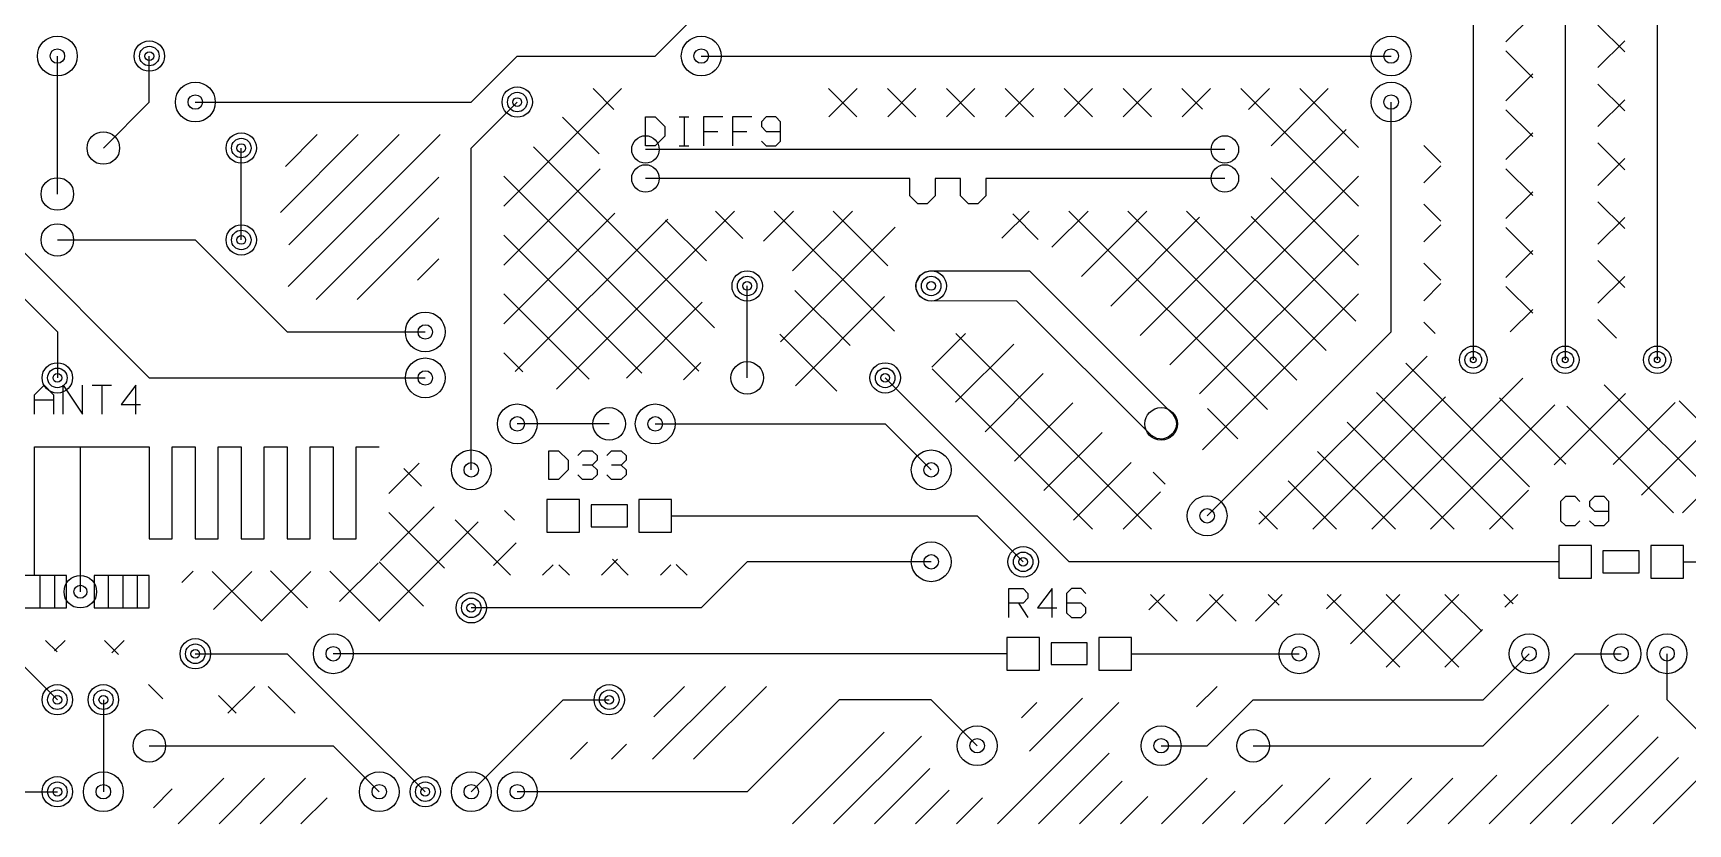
# Model space of a CAD drawing. Extents: x 7 to 280, y 7 to 360.
# Drawn here: x 161.89 to 207.59, y 6.73 to 28.58 of the extents above; entities that cross this region are included whole.
import ezdxf

# ---------------------------------------------------------------- set-up
doc = ezdxf.new("R2010")
doc.units = 0
doc.layers.add('SCORE', color=5, linetype='CONTINUOUS')

msp = doc.modelspace()

# ---------------------------------------------------------------- linework, layer by layer
at = {"layer": 'SCORE'}
for p, q in [((201.66, 44.55), (201.66, 19.55)), ((204.2, 38.75), (204.2, 19.55)), ((206.74, 34.35), (206.74, 19.55)), ((179.07, 27.94), (182.88, 31.75)), ((202.56, 28.3326), (203.3, 29.0726)), ((205.1, 28.7944), (205.84, 28.0544)), ((205.1, 27.6199), (205.84, 28.3599)), ((162.56, 24.13), (162.56, 27.94)), ((165.1, 26.67), (165.1, 27.94)), ((173.99, 26.67), (175.26, 27.94)), ((175.26, 27.94), (179.07, 27.94)), ((180.34, 27.94), (199.39, 27.94)), ((202.56, 28.0817), (203.3, 27.3417)), ((202.56, 26.7063), (203.3, 27.4463)), ((174.8904, 23.7925), (178.1379, 27.04)), ((177.3524, 27.04), (177.9249, 26.4675)), ((183.8578, 27.04), (184.6378, 26.26)), ((183.8632, 26.26), (184.6432, 27.04)), ((185.4841, 27.04), (186.2641, 26.26)), ((185.4896, 26.26), (186.2696, 27.04)), ((187.1104, 27.04), (187.8904, 26.26)), ((187.1159, 26.26), (187.8959, 27.04)), ((188.7368, 27.04), (189.5168, 26.26)), ((188.7423, 26.26), (189.5223, 27.04)), ((190.3631, 27.04), (191.1431, 26.26)), ((190.3686, 26.26), (191.1486, 27.04)), ((191.9895, 27.04), (192.7695, 26.26)), ((191.995, 26.26), (192.775, 27.04)), ((193.6158, 27.04), (194.1778, 26.478)), ((193.6213, 26.26), (194.4013, 27.04)), ((195.2422, 27.04), (198.49, 23.7922)), ((195.4499, 26.4622), (196.0277, 27.04)), ((196.0755, 25.4615), (197.654, 27.04)), ((196.8685, 27.04), (198.49, 25.4185)), ((205.1, 27.1681), (205.84, 26.4281)), ((163.83, 25.4), (165.1, 26.67)), ((166.37, 26.67), (173.99, 26.67)), ((173.99, 25.4), (175.26, 26.67)), ((199.39, 20.32), (199.39, 26.67)), ((205.1, 25.9936), (205.84, 26.7336)), ((176.5122, 26.2538), (177.5263, 25.2397)), ((178.8, 25.46), (178.8, 26.26)), ((178.8, 26.26), (179.0667, 26.26)), ((179.0667, 26.26), (179.3333, 25.9933)), ((179.7333, 26.26), (180, 26.26)), ((179.8667, 26.26), (179.8667, 25.46)), ((180.9333, 26.26), (180.4, 26.26)), ((180.4, 26.26), (180.4, 25.46)), ((181.7333, 26.26), (181.2, 26.26)), ((181.2, 26.26), (181.2, 25.46)), ((182.1333, 26.26), (182, 26.1267)), ((182, 26.1267), (182, 25.9933)), ((182.4, 26.26), (182.1333, 26.26)), ((182.5333, 26.1267), (182.4, 26.26)), ((182.5333, 25.5933), (182.5333, 26.1267)), ((202.56, 26.4554), (203.3, 25.7154)), ((168.7182, 23.6208), (170.8673, 25.77)), ((168.8574, 24.8914), (169.736, 25.77)), ((168.9314, 21.5714), (173.1301, 25.77)), ((168.9523, 22.7236), (171.9987, 25.77)), ((179.3333, 25.7267), (179.0667, 25.46)), ((179.3333, 25.9933), (179.3333, 25.7267)), ((180.4, 25.86), (180.8, 25.86)), ((181.2, 25.86), (181.6, 25.86)), ((182, 25.9933), (182.1333, 25.86)), ((182, 25.5933), (182.1333, 25.46)), ((182.1333, 25.86), (182.5333, 25.86)), ((182.4, 25.46), (182.5333, 25.5933)), ((192.4627, 20.2223), (198.1538, 25.9134)), ((202.56, 25.0799), (203.3, 25.8199)), ((167.64, 22.86), (167.64, 25.4)), ((173.99, 16.51), (173.99, 25.4)), ((175.7101, 25.4296), (180.71, 20.4297)), ((179.0667, 25.46), (178.8, 25.46)), ((194.8, 25.36), (178.8, 25.36)), ((179.7333, 25.46), (180, 25.46)), ((182.1333, 25.46), (182.4, 25.46)), ((200.29, 25.4727), (200.76, 25.0027)), ((205.1, 25.5417), (205.84, 24.8017)), ((174.8908, 22.1666), (177.5481, 24.8239)), ((200.29, 24.4363), (200.76, 24.9063)), ((202.56, 24.829), (203.3, 24.089)), ((205.1, 24.3672), (205.84, 25.1072)), ((169.7114, 21.22), (173.09, 24.5986)), ((174.8901, 24.6232), (180.2739, 19.2395)), ((186.1, 24.56), (178.8, 24.56)), ((186.1, 24.08), (186.1, 24.56)), ((187.5, 24.56), (186.8, 24.56)), ((186.8, 24.56), (186.8, 24.08)), ((187.5, 24.08), (187.5, 24.56)), ((194.8, 24.56), (188.2, 24.56)), ((188.2, 24.56), (188.2, 24.08)), ((193.2756, 19.4089), (198.49, 24.6233)), ((196.0793, 24.5765), (198.49, 22.1658)), ((158.75, 24.13), (162.56, 20.32)), ((186.32, 23.86), (186.1, 24.08)), ((186.58, 23.86), (186.32, 23.86)), ((186.8, 24.08), (186.58, 23.86)), ((187.72, 23.86), (187.5, 24.08)), ((187.98, 23.86), (187.72, 23.86)), ((188.2, 24.08), (187.98, 23.86)), ((200.29, 23.8463), (200.76, 23.3763)), ((202.56, 23.4536), (203.3, 24.1936)), ((205.1, 23.9154), (205.84, 23.1754)), ((170.8428, 21.22), (173.09, 23.4672)), ((174.8912, 20.5407), (177.9521, 23.6016)), ((175.2053, 19.2284), (179.415, 23.4381)), ((176.3447, 18.7414), (181.2632, 23.66)), ((179.3577, 23.4083), (180.4855, 22.2805)), ((180.7324, 23.66), (181.4886, 22.9038)), ((182.06, 22.8304), (182.8896, 23.66)), ((182.3587, 23.66), (185.6741, 20.3446)), ((182.8622, 22.0063), (184.5159, 23.66)), ((183.9851, 23.66), (185.4952, 22.1499)), ((188.6444, 22.9094), (189.395, 23.66)), ((188.9463, 23.5778), (189.6481, 22.876)), ((190.0235, 22.6622), (191.0213, 23.66)), ((190.4904, 23.66), (195.9738, 18.1766)), ((190.8369, 21.8493), (192.6477, 23.66)), ((191.6498, 21.0358), (194.1019, 23.4878)), ((192.1168, 23.66), (196.787, 18.9898)), ((193.7431, 23.66), (197.6002, 19.803)), ((195.5242, 23.5053), (198.4133, 20.6161)), ((205.1, 22.7409), (205.84, 23.4809)), ((161.29, 22.86), (165.1, 19.05)), ((162.56, 22.86), (166.37, 22.86)), ((166.37, 22.86), (168.91, 20.32)), ((174.8906, 22.9964), (178.7044, 19.1825)), ((182.5246, 20.0423), (185.695, 23.2127)), ((194.1037, 18.6106), (198.49, 22.997)), ((200.29, 22.8099), (200.76, 23.2799)), ((202.56, 23.2027), (203.3, 22.4627)), ((202.56, 21.8272), (203.3, 22.5672)), ((172.5079, 21.7537), (173.09, 22.3358)), ((186.393, 21.887), (186.492, 21.9604)), ((186.492, 21.9604), (186.6488, 22.008)), ((186.6488, 22.008), (189.404, 22.01)), ((189.404, 22.01), (193.3647, 18.0464)), ((200.29, 22.22), (200.76, 21.75)), ((205.1, 22.289), (205.84, 21.549)), ((181.61, 19.05), (181.61, 21.59)), ((186.2781, 21.6719), (186.393, 21.887)), ((186.2781, 21.5081), (186.2781, 21.6719)), ((186.3408, 21.3567), (186.2781, 21.5081)), ((200.29, 21.1836), (200.76, 21.6536)), ((202.56, 21.5763), (203.3, 20.8363)), ((205.1, 21.1145), (205.84, 21.8545)), ((174.891, 21.3696), (177.2488, 19.0119)), ((178.2734, 19.0438), (180.3696, 21.14)), ((182.9238, 21.4686), (184.4489, 19.9434)), ((182.9421, 18.8335), (185.4038, 21.2951)), ((186.4567, 21.2408), (186.3408, 21.3567)), ((186.6081, 21.1781), (186.4567, 21.2408)), ((189.056, 21.17), (186.6081, 21.1781)), ((192.7736, 17.4553), (189.056, 21.17)), ((194.1851, 17.0657), (198.49, 21.3706)), ((200.29, 20.5937), (200.6069, 20.2767)), ((202.6808, 20.3216), (203.3, 20.9409)), ((205.1, 20.6627), (205.611, 20.1517)), ((162.56, 20.32), (162.56, 19.05)), ((168.91, 20.32), (172.72, 20.32)), ((182.51, 20.256), (184.086, 18.68)), ((186.7062, 19.3449), (187.636, 20.2747)), ((187.3695, 20.2756), (192.7738, 14.8713)), ((194.31, 15.24), (199.39, 20.32)), ((207.4372, 15.32), (212.46, 20.3428)), ((174.8914, 19.7429), (175.413, 19.2213)), ((187.3652, 18.3776), (188.9707, 19.983)), ((195.7408, 15.008), (200.3845, 19.6517)), ((179.8547, 18.9988), (180.3281, 19.4722)), ((186.7146, 19.3041), (191.1485, 14.8703)), ((199.8001, 19.4573), (203.2131, 16.0442)), ((161.925, 18.5783), (162.1917, 18.845)), ((162.1917, 18.845), (162.4583, 18.5783)), ((162.725, 18.045), (162.725, 18.845)), ((162.725, 18.845), (163.2583, 18.045)), ((163.2583, 18.045), (163.2583, 18.845)), ((163.525, 18.845), (164.0583, 18.845)), ((163.7917, 18.845), (163.7917, 18.045)), ((164.725, 18.845), (164.325, 18.3117)), ((164.725, 18.045), (164.725, 18.845)), ((165.1, 19.05), (172.72, 19.05)), ((190.5, 13.97), (185.42, 19.05)), ((188.1784, 17.5644), (189.7841, 19.1701)), ((198.8555, 14.87), (203.0262, 19.0407)), ((205.2771, 18.8592), (209.2663, 14.87)), ((161.925, 18.045), (161.925, 18.5783)), ((161.925, 18.445), (162.4583, 18.445)), ((162.4583, 18.5783), (162.4583, 18.045)), ((164.325, 18.3117), (164.8583, 18.3117)), ((188.9916, 16.7512), (190.5976, 18.3573)), ((197.2291, 14.87), (200.8884, 18.5292)), ((198.9869, 18.6441), (202.761, 14.87)), ((200.4818, 14.87), (203.9145, 18.3026)), ((202.3867, 18.4969), (204.2137, 16.67)), ((203.8894, 16.6513), (205.8596, 18.6214)), ((205.5256, 16.661), (207.2346, 18.3701)), ((206.3017, 15.8109), (208.8395, 18.3486)), ((207.3417, 18.421), (209.3758, 16.3869)), ((193.3647, 18.0464), (193.4419, 17.9019)), ((193.4419, 17.9019), (193.46, 17.78)), ((194.3218, 18.2023), (195.1607, 17.3634)), ((198.1737, 17.8309), (201.1346, 14.87)), ((204.239, 18.271), (207.19, 15.32)), ((177.8, 17.78), (175.26, 17.78)), ((179.07, 17.78), (185.42, 17.78)), ((185.42, 17.78), (186.69, 16.51)), ((189.8047, 15.938), (191.4111, 17.5444)), ((192.9181, 17.3781), (192.7736, 17.4553)), ((193.0812, 17.362), (192.9181, 17.3781)), ((193.238, 17.4096), (193.0812, 17.362)), ((193.3647, 17.5136), (193.238, 17.4096)), ((193.4419, 17.6581), (193.3647, 17.5136)), ((193.46, 17.78), (193.4419, 17.6581)), ((161.925, 13.589), (161.925, 17.145)), ((161.925, 17.145), (165.1, 17.145)), ((163.195, 13.1445), (163.195, 17.145)), ((165.1, 17.145), (165.1, 14.605)), ((165.735, 14.605), (165.735, 17.145)), ((165.735, 17.145), (166.37, 17.145)), ((166.37, 17.145), (166.37, 14.605)), ((167.005, 14.605), (167.005, 17.145)), ((167.005, 17.145), (167.64, 17.145)), ((167.64, 17.145), (167.64, 14.605)), ((168.275, 14.605), (168.275, 17.145)), ((168.275, 17.145), (168.91, 17.145)), ((168.91, 17.145), (168.91, 14.605)), ((169.545, 14.605), (169.545, 17.145)), ((169.545, 17.145), (170.18, 17.145)), ((170.18, 17.145), (170.18, 14.605)), ((170.815, 14.605), (170.815, 17.145)), ((170.815, 17.145), (171.45, 17.145)), ((176.13, 16.24), (176.13, 17.04)), ((176.13, 17.04), (176.3967, 17.04)), ((176.3967, 17.04), (176.6633, 16.7733)), ((176.93, 16.9067), (177.0633, 17.04)), ((177.0633, 17.04), (177.33, 17.04)), ((177.33, 17.04), (177.4633, 16.9067)), ((177.73, 16.9067), (177.8633, 17.04)), ((177.8633, 17.04), (178.13, 17.04)), ((178.13, 17.04), (178.2633, 16.9067)), ((197.3605, 17.0177), (199.5083, 14.87)), ((171.715, 15.8613), (172.5529, 16.6992)), ((172.1236, 16.5491), (172.6117, 16.061)), ((176.6633, 16.5067), (176.3967, 16.24)), ((176.6633, 16.7733), (176.6633, 16.5067)), ((177.33, 16.64), (177.0633, 16.64)), ((177.4633, 16.7733), (177.33, 16.64)), ((177.33, 16.64), (177.4633, 16.5067)), ((177.4633, 16.9067), (177.4633, 16.7733)), ((177.4633, 16.5067), (177.4633, 16.3733)), ((178.13, 16.64), (177.8633, 16.64)), ((178.2633, 16.7733), (178.13, 16.64)), ((178.13, 16.64), (178.2633, 16.5067)), ((178.2633, 16.9067), (178.2633, 16.7733)), ((178.2633, 16.5067), (178.2633, 16.3733)), ((190.6179, 15.1249), (192.2094, 16.7163)), ((176.3967, 16.24), (176.13, 16.24)), ((177.0633, 16.24), (176.93, 16.3733)), ((177.33, 16.24), (177.0633, 16.24)), ((177.4633, 16.3733), (177.33, 16.24)), ((177.8633, 16.24), (177.73, 16.3733)), ((178.13, 16.24), (177.8633, 16.24)), ((178.2633, 16.3733), (178.13, 16.24)), ((192.8235, 16.4479), (193.1553, 16.1161)), ((196.5474, 16.2046), (197.8819, 14.87)), ((176.98, 15.69), (176.08, 15.69)), ((176.08, 15.69), (176.08, 14.79)), ((176.98, 14.79), (176.98, 15.69)), ((178.3, 15.54), (177.3, 15.54)), ((177.3, 15.54), (177.3, 14.94)), ((178.3, 14.94), (178.3, 15.54)), ((179.52, 15.69), (178.62, 15.69)), ((178.62, 15.69), (178.62, 14.79)), ((179.52, 14.79), (179.52, 15.69)), ((191.9902, 14.8708), (193.0194, 15.9)), ((202.1082, 14.87), (203.1887, 15.9506)), ((204.2033, 15.77), (204.07, 15.6367)), ((204.07, 15.6367), (204.07, 15.1033)), ((204.47, 15.77), (204.2033, 15.77)), ((204.6033, 15.6367), (204.47, 15.77)), ((205.0033, 15.77), (204.87, 15.6367)), ((204.87, 15.6367), (204.87, 15.5033)), ((205.27, 15.77), (205.0033, 15.77)), ((205.4033, 15.6367), (205.27, 15.77)), ((205.4033, 15.1033), (205.4033, 15.6367)), ((171.4845, 14.0045), (172.9652, 15.4852)), ((171.715, 15.3313), (173.2524, 13.7939)), ((173.541, 15.1317), (175.0727, 13.6)), ((174.9094, 15.3896), (175.18, 15.119)), ((179.52, 15.24), (181.61, 15.24)), ((181.61, 15.24), (187.96, 15.24)), ((187.96, 15.24), (189.23, 13.97)), ((195.7533, 15.3723), (196.2556, 14.87)), ((204.07, 15.1033), (204.2033, 14.97)), ((204.47, 14.97), (204.6033, 15.1033)), ((204.87, 15.5033), (205.0033, 15.37)), ((204.87, 15.1033), (205.0033, 14.97)), ((205.0033, 15.37), (205.4033, 15.37)), ((205.27, 14.97), (205.4033, 15.1033)), ((171.4363, 12.33), (174.1792, 15.0729)), ((176.08, 14.79), (176.98, 14.79)), ((177.3, 14.94), (178.3, 14.94)), ((178.62, 14.79), (179.52, 14.79)), ((204.2033, 14.97), (204.47, 14.97)), ((205.0033, 14.97), (205.27, 14.97)), ((165.1, 14.605), (165.735, 14.605)), ((166.37, 14.605), (167.005, 14.605)), ((167.64, 14.605), (168.275, 14.605)), ((168.91, 14.605), (169.545, 14.605)), ((170.18, 14.605), (170.815, 14.605)), ((174.6017, 13.869), (175.2297, 14.497)), ((204.92, 14.42), (204.02, 14.42)), ((204.02, 14.42), (204.02, 13.52)), ((204.92, 13.52), (204.92, 14.42)), ((206.24, 14.27), (205.24, 14.27)), ((205.24, 14.27), (205.24, 13.67)), ((206.24, 13.67), (206.24, 14.27)), ((207.46, 14.42), (206.56, 14.42)), ((206.56, 14.42), (206.56, 13.52)), ((207.46, 13.52), (207.46, 14.42)), ((168.4456, 13.7217), (169.4722, 12.6951)), ((170.083, 13.7106), (171.4637, 12.33)), ((170.3496, 12.8696), (171.4155, 13.9355)), ((171.4511, 13.9689), (172.6713, 12.7487)), ((175.959, 13.6), (176.249, 13.89)), ((176.409, 13.89), (176.699, 13.6)), ((177.5854, 13.6), (178.0254, 14.04)), ((177.8854, 14.04), (178.3254, 13.6)), ((179.2117, 13.6), (179.5017, 13.89)), ((179.6514, 13.9003), (179.9517, 13.6)), ((181.61, 13.97), (180.34, 12.7)), ((186.69, 13.97), (181.61, 13.97)), ((201.93, 13.97), (190.5, 13.97)), ((204.02, 13.97), (201.93, 13.97)), ((207.46, 13.97), (209.55, 13.97)), ((162.814, 13.589), (161.29, 13.589)), ((162.09, 12.7), (162.09, 13.589)), ((162.49, 12.7), (162.49, 13.589)), ((162.814, 12.7), (162.814, 13.589)), ((165.1, 13.589), (163.576, 13.589)), ((163.576, 13.589), (163.576, 12.7)), ((163.976, 12.7), (163.976, 13.589)), ((164.376, 12.7), (164.376, 13.589)), ((164.776, 12.7), (164.776, 13.589)), ((165.1, 12.7), (165.1, 13.589)), ((166, 13.399), (166.3086, 13.7076)), ((166.836, 13.705), (168.211, 12.33)), ((166.8758, 12.6485), (167.9323, 13.705)), ((168.1837, 12.33), (169.559, 13.7053)), ((204.02, 13.52), (204.92, 13.52)), ((205.24, 13.67), (206.24, 13.67)), ((206.56, 13.52), (207.46, 13.52)), ((188.83, 12.43), (188.83, 13.23)), ((188.83, 13.23), (189.23, 13.23)), ((189.23, 12.83), (188.83, 12.83)), ((189.0967, 12.83), (189.3633, 12.43)), ((189.23, 13.23), (189.3633, 13.0967)), ((189.3633, 12.9633), (189.23, 12.83)), ((189.3633, 13.0967), (189.3633, 12.9633)), ((190.03, 13.23), (189.63, 12.6967)), ((190.03, 12.43), (190.03, 13.23)), ((190.5633, 13.23), (190.43, 13.0967)), ((190.43, 13.0967), (190.43, 12.5633)), ((190.83, 12.83), (190.43, 12.83)), ((190.83, 13.23), (190.5633, 13.23)), ((190.9633, 13.0967), (190.83, 13.23)), ((190.9633, 12.6967), (190.83, 12.83)), ((192.6996, 12.6411), (193.1285, 13.07)), ((192.7449, 13.07), (193.4849, 12.33)), ((194.0149, 12.33), (194.7549, 13.07)), ((194.3712, 13.07), (195.1112, 12.33)), ((195.6412, 12.33), (196.3812, 13.07)), ((195.9976, 13.07), (196.2976, 12.77)), ((197.6049, 12.6673), (198.0076, 13.07)), ((197.6239, 13.07), (199.6339, 11.06)), ((198.2723, 11.7084), (199.6339, 13.07)), ((199.2503, 11.06), (201.2603, 13.07)), ((199.2503, 13.07), (201.2603, 11.06)), ((200.8766, 13.07), (201.8921, 12.0545)), ((202.503, 13.07), (202.7614, 12.8115)), ((202.534, 12.7174), (202.8866, 13.07)), ((160.02, 12.7), (162.56, 10.16)), ((161.29, 12.7), (162.814, 12.7)), ((163.576, 12.7), (165.1, 12.7)), ((180.34, 12.7), (173.99, 12.7)), ((189.63, 12.6967), (190.1633, 12.6967)), ((190.43, 12.5633), (190.5633, 12.43)), ((190.5633, 12.43), (190.83, 12.43)), ((190.83, 12.43), (190.9633, 12.5633)), ((190.9633, 12.5633), (190.9633, 12.6967)), ((200.8766, 11.06), (201.9126, 12.096)), ((162.2356, 11.8), (162.5562, 11.4793)), ((162.4837, 11.5091), (162.7746, 11.8)), ((163.8619, 11.8), (164.2514, 11.4105)), ((164.0603, 11.4594), (164.401, 11.8)), ((166.37, 11.43), (168.91, 11.43)), ((168.91, 11.43), (172.72, 7.62)), ((186.69, 11.43), (170.18, 11.43)), ((188.78, 11.43), (186.69, 11.43)), ((189.68, 11.88), (188.78, 11.88)), ((188.78, 11.88), (188.78, 10.98)), ((189.68, 10.98), (189.68, 11.88)), ((191, 11.73), (190, 11.73)), ((190, 11.73), (190, 11.13)), ((191, 11.13), (191, 11.73)), ((192.22, 11.88), (191.32, 11.88)), ((191.32, 11.88), (191.32, 10.98)), ((192.22, 10.98), (192.22, 11.88)), ((192.22, 11.43), (194.31, 11.43)), ((194.31, 11.43), (196.85, 11.43)), ((201.93, 8.89), (204.47, 11.43)), ((201.93, 10.16), (203.2, 11.43)), ((204.47, 11.43), (205.74, 11.43)), ((207.01, 10.16), (207.01, 11.43)), ((188.78, 10.98), (189.68, 10.98)), ((190, 11.13), (191, 11.13)), ((191.32, 10.98), (192.22, 10.98)), ((165.0805, 10.5814), (165.4759, 10.186)), ((167.27, 9.79), (168.01, 10.53)), ((168.3846, 10.53), (169.1246, 9.79)), ((178.9972, 8.52), (181.0072, 10.53)), ((179.0313, 9.6855), (179.8759, 10.53)), ((180.1286, 8.52), (182.1386, 10.53)), ((194.0155, 9.9619), (194.5837, 10.53)), ((163.83, 10.16), (163.83, 7.62)), ((167.0114, 10.2769), (167.4983, 9.79)), ((173.99, 7.62), (176.53, 10.16)), ((176.53, 10.16), (177.8, 10.16)), ((184.15, 10.16), (181.61, 7.62)), ((186.69, 10.16), (184.15, 10.16)), ((187.96, 8.89), (186.69, 10.16)), ((188.5209, 6.73), (191.8709, 10.08)), ((189.1882, 9.66), (189.6082, 10.08)), ((189.4018, 8.7422), (190.8642, 10.2047)), ((194.31, 8.89), (195.58, 10.16)), ((195.58, 10.16), (201.93, 10.16)), ((209.55, 7.62), (207.01, 10.16)), ((202.0974, 6.73), (205.3908, 10.0234)), ((203.2288, 6.73), (206.2229, 9.7242)), ((182.8641, 6.73), (185.3941, 9.26)), ((183.9955, 6.73), (186.4213, 9.1559)), ((165.1, 8.89), (170.18, 8.89)), ((170.18, 8.89), (171.45, 7.62)), ((176.7345, 8.52), (177.1995, 8.985)), ((177.8659, 8.52), (178.2745, 8.9287)), ((189.6523, 6.73), (191.6055, 8.6832)), ((193.04, 8.89), (194.31, 8.89)), ((195.58, 8.89), (201.93, 8.89)), ((204.3601, 6.73), (206.7637, 9.1335)), ((185.1268, 6.73), (186.6554, 8.2586)), ((205.4915, 6.73), (207.3294, 8.5679)), ((165.8935, 6.73), (167.1535, 7.99)), ((167.0249, 6.73), (168.2849, 7.99)), ((168.1563, 6.73), (169.4163, 7.99)), ((190.7837, 6.73), (191.9681, 7.9145)), ((193.0464, 6.73), (194.3064, 7.99)), ((195.3092, 6.73), (196.3893, 7.8101)), ((196.4405, 6.73), (197.7005, 7.99)), ((197.5719, 6.73), (198.8319, 7.99)), ((198.7033, 6.73), (199.9633, 7.99)), ((199.8347, 6.73), (201.0947, 7.99)), ((200.966, 6.73), (202.3117, 8.0757)), ((206.6229, 6.73), (207.895, 8.0022)), ((153.67, 7.62), (162.56, 7.62)), ((165.2106, 7.1785), (165.7276, 7.6955)), ((169.2876, 6.73), (170.0101, 7.4525)), ((181.61, 7.62), (175.26, 7.62)), ((186.2582, 6.73), (187.19, 7.6618)), ((187.3896, 6.73), (188.1078, 7.4482)), ((191.9151, 6.73), (192.6729, 7.4878)), ((194.1778, 6.73), (195.0831, 7.6353))]:
    msp.add_line(p, q, dxfattribs=at)
for centre, radius in [((162.56, 27.94), 0.55), ((165.1, 27.94), 0.42), ((180.34, 27.94), 0.55), ((199.39, 27.94), 0.55), ((162.56, 27.94), 0.2), ((165.1, 27.94), 0.27), ((165.1, 27.94), 0.12), ((180.34, 27.94), 0.2), ((199.39, 27.94), 0.2), ((166.37, 26.67), 0.55), ((175.26, 26.67), 0.42), ((199.39, 26.67), 0.55), ((166.37, 26.67), 0.2), ((175.26, 26.67), 0.27), ((175.26, 26.67), 0.12), ((199.39, 26.67), 0.2), ((163.83, 25.4), 0.45), ((167.64, 25.4), 0.42), ((167.64, 25.4), 0.27), ((178.8, 25.36), 0.38), ((194.8, 25.36), 0.38), ((167.64, 25.4), 0.12), ((178.8, 24.56), 0.38), ((194.8, 24.56), 0.38), ((162.56, 24.13), 0.45), ((162.56, 22.86), 0.45), ((167.64, 22.86), 0.42), ((167.64, 22.86), 0.27), ((167.64, 22.86), 0.12), ((181.61, 21.59), 0.42), ((186.69, 21.59), 0.42), ((181.61, 21.59), 0.27), ((181.61, 21.59), 0.12), ((186.69, 21.59), 0.27), ((186.69, 21.59), 0.12), ((172.72, 20.32), 0.55), ((172.72, 20.32), 0.2), ((201.66, 19.55), 0.38), ((201.66, 19.55), 0.23), ((204.2, 19.55), 0.38), ((204.2, 19.55), 0.23), ((206.74, 19.55), 0.38), ((206.74, 19.55), 0.23), ((162.56, 19.05), 0.42), ((162.56, 19.05), 0.27), ((172.72, 19.05), 0.55), ((172.72, 19.05), 0.2), ((181.61, 19.05), 0.45), ((185.42, 19.05), 0.42), ((185.42, 19.05), 0.27), ((201.66, 19.55), 0.08), ((204.2, 19.55), 0.08), ((206.74, 19.55), 0.08), ((162.56, 19.05), 0.12), ((185.42, 19.05), 0.12), ((175.26, 17.78), 0.55), ((179.07, 17.78), 0.55), ((175.26, 17.78), 0.2), ((177.8, 17.78), 0.45), ((179.07, 17.78), 0.2), ((193.04, 17.78), 0.45), ((173.99, 16.51), 0.55), ((186.69, 16.51), 0.55), ((173.99, 16.51), 0.2), ((186.69, 16.51), 0.2), ((194.31, 15.24), 0.55), ((194.31, 15.24), 0.2), ((186.69, 13.97), 0.55), ((186.69, 13.97), 0.2), ((189.23, 13.97), 0.42), ((189.23, 13.97), 0.27), ((189.23, 13.97), 0.12), ((163.195, 13.1445), 0.45), ((163.195, 13.1445), 0.18), ((173.99, 12.7), 0.42), ((173.99, 12.7), 0.27), ((173.99, 12.7), 0.12), ((170.18, 11.43), 0.55), ((196.85, 11.43), 0.55), ((203.2, 11.43), 0.55), ((205.74, 11.43), 0.55), ((207.01, 11.43), 0.55), ((166.37, 11.43), 0.42), ((166.37, 11.43), 0.27), ((166.37, 11.43), 0.12), ((170.18, 11.43), 0.2), ((196.85, 11.43), 0.2), ((203.2, 11.43), 0.2), ((205.74, 11.43), 0.2), ((207.01, 11.43), 0.2), ((162.56, 10.16), 0.42), ((163.83, 10.16), 0.42), ((177.8, 10.16), 0.42), ((162.56, 10.16), 0.27), ((162.56, 10.16), 0.12), ((163.83, 10.16), 0.27), ((163.83, 10.16), 0.12), ((177.8, 10.16), 0.27), ((177.8, 10.16), 0.12), ((165.1, 8.89), 0.45), ((187.96, 8.89), 0.55), ((193.04, 8.89), 0.55), ((195.58, 8.89), 0.45), ((187.96, 8.89), 0.2), ((193.04, 8.89), 0.2), ((162.56, 7.62), 0.42), ((162.56, 7.62), 0.27), ((163.83, 7.62), 0.55), ((163.83, 7.62), 0.2), ((171.45, 7.62), 0.55), ((171.45, 7.62), 0.2), ((172.72, 7.62), 0.42), ((172.72, 7.62), 0.27), ((173.99, 7.62), 0.55), ((173.99, 7.62), 0.2), ((175.26, 7.62), 0.55), ((175.26, 7.62), 0.2), ((162.56, 7.62), 0.12), ((172.72, 7.62), 0.12)]:
    msp.add_circle(centre, radius, dxfattribs=at)

doc.saveas('drawing.dxf')
